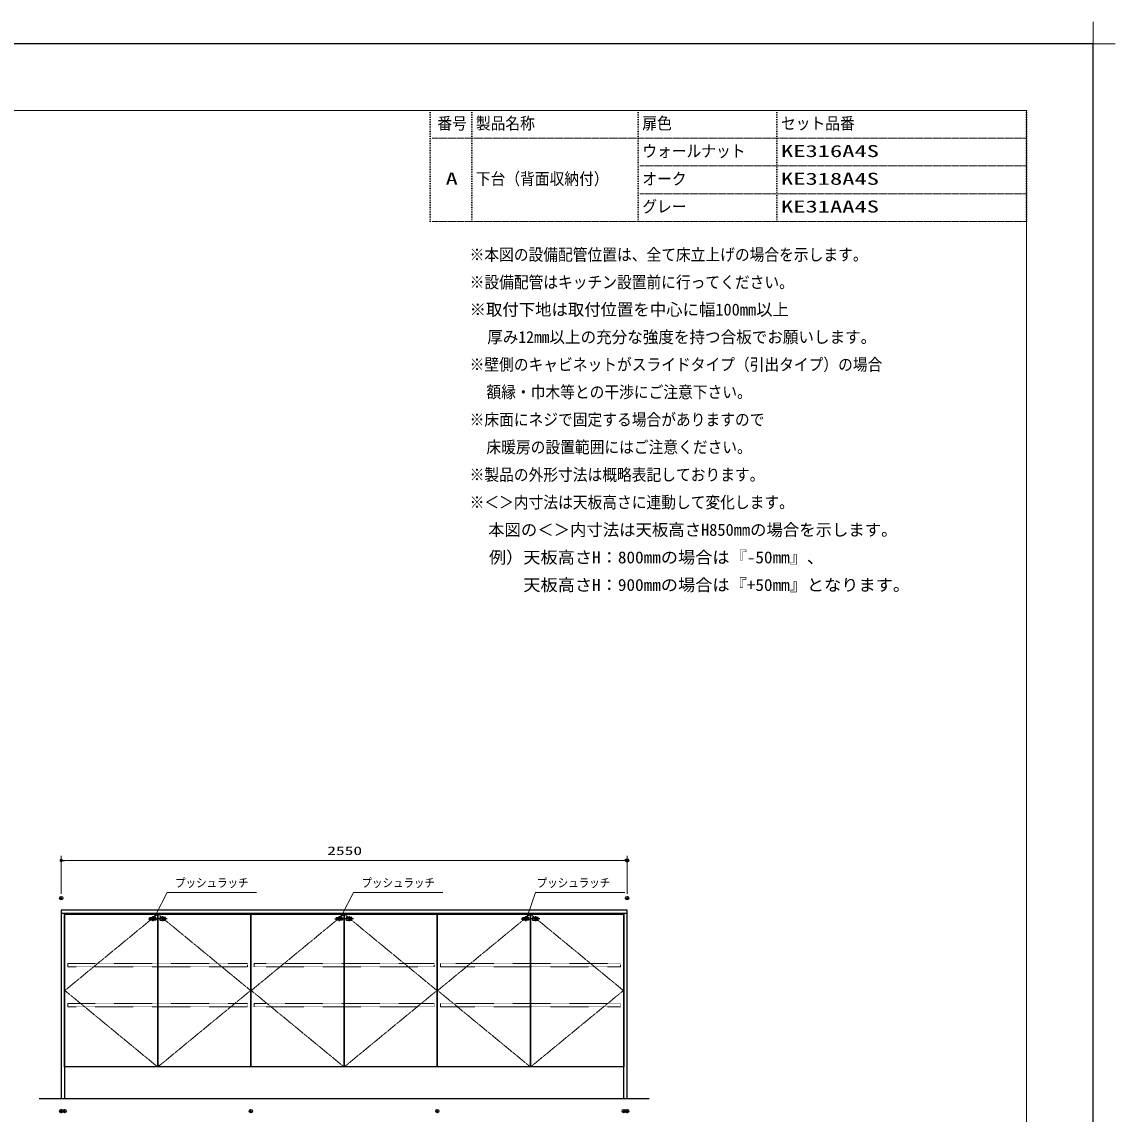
# Model space of a CAD drawing. Units: millimetres, scale not verified. Extents: x -9797 to 9797, y -4555 to 4555.
# Drawn here: x -1925 to 3002, y -369 to 4555 of the extents above; entities that cross this region are included whole.
import ezdxf
from ezdxf.enums import TextEntityAlignment as Align

# ---------------------------------------------------------------- set-up
doc = ezdxf.new("R2010")
doc.units = ezdxf.units.MM
doc.header["$LTSCALE"] = 30
doc.header["$PDMODE"] = 32
doc.header["$PDSIZE"] = 15
for name, pattern in [('USER1', [0.375, 0.25, -0.125]), ('USER3', [2, 1.25, -0.25, 0.25, -0.25]), ('USER4', [0.26, 0.01, -0.25])]:
    doc.linetypes.add(name, pattern=pattern)
for name, color, linetype, lineweight in [('0-0_0', 7, 'Continuous', 25), ('0-1_細線ﾚｲﾔｰ', 91, 'Continuous', 5), ('0-2_寸法ﾚｲﾔｰ', 30, 'Continuous', 13), ('0-3_DEFPOINTS', 7, 'Continuous', 25), ('0-4_1', 7, 'Continuous', 25), ('0-5_KABE', 4, 'Continuous', 25), ('0-6_図面枠', 3, 'Continuous', 15), ('0-9_一般', 7, 'Continuous', 5)]:
    doc.layers.add(name, color=color, linetype=linetype, lineweight=lineweight)
doc.layers.add('0-7_仕様書', color=7, linetype='Continuous')
doc.styles.add('ＭＳ ゴシック', font='')
doc.styles.get('ＭＳ ゴシック').set_extended_font_data('MS Gothic')

# ---------------------------------------------------------------- blocks, each defined once
blk = doc.blocks.new('_DOT')
at = {"layer": '0-0_0', "color": 30}
blk.add_line((-15, 0), (-30, 0), dxfattribs=at)
for points in [[(0, 0), (-15, 0), (-14.88, 1.88)], [(0, 0), (-14.88, -1.88), (-15, 0)], [(0, 0), (-14.88, 1.88), (-14.53, 3.73)], [(0, 0), (-14.53, -3.73), (-14.88, -1.88)], [(0, 0), (-14.53, 3.73), (-13.95, 5.52)], [(0, 0), (-13.95, -5.52), (-14.53, -3.73)], [(0, 0), (-13.95, 5.52), (-13.14, 7.23)], [(0, 0), (-13.14, -7.23), (-13.95, -5.52)], [(0, 0), (-13.14, 7.23), (-12.14, 8.82)], [(0, 0), (-12.14, -8.82), (-13.14, -7.23)], [(0, 0), (-12.14, 8.82), (-10.93, 10.27)], [(0, 0), (-10.93, -10.27), (-12.14, -8.82)], [(0, 0), (-10.93, 10.27), (-9.56, 11.56)], [(0, 0), (-9.56, -11.56), (-10.93, -10.27)], [(0, 0), (-9.56, 11.56), (-8.04, 12.66)], [(0, 0), (-8.04, -12.66), (-9.56, -11.56)], [(0, 0), (-8.04, 12.66), (-6.39, 13.57)], [(0, 0), (-6.39, -13.57), (-8.04, -12.66)], [(0, 0), (-6.39, 13.57), (-4.64, 14.27)], [(0, 0), (-4.64, -14.27), (-6.39, -13.57)], [(0, 0), (-4.64, 14.27), (-2.81, 14.73)], [(0, 0), (-2.81, -14.73), (-4.64, -14.27)], [(0, 0), (-2.81, 14.73), (-0.94, 14.97)], [(0, 0), (-0.94, -14.97), (-2.81, -14.73)], [(0, 0), (-0.94, 14.97), (0.94, 14.97)], [(0, 0), (0.94, -14.97), (-0.94, -14.97)], [(0, 0), (0.94, 14.97), (2.81, 14.73)], [(0, 0), (2.81, 14.73), (4.64, 14.27)], [(0, 0), (4.64, 14.27), (6.39, 13.57)], [(0, 0), (6.39, 13.57), (8.04, 12.66)], [(0, 0), (8.04, 12.66), (9.56, 11.56)], [(0, 0), (9.56, 11.56), (10.93, 10.27)], [(0, 0), (10.93, 10.27), (12.14, 8.82)], [(0, 0), (12.14, 8.82), (13.14, 7.23)], [(0, 0), (13.14, 7.23), (13.95, 5.52)], [(0, 0), (13.95, 5.52), (14.53, 3.73)], [(0, 0), (14.53, 3.73), (14.88, 1.88)], [(0, 0), (14.88, 1.88), (15, 0)], [(0, 0), (2.81, -14.73), (0.94, -14.97)], [(0, 0), (4.64, -14.27), (2.81, -14.73)], [(0, 0), (6.39, -13.57), (4.64, -14.27)], [(0, 0), (8.04, -12.66), (6.39, -13.57)], [(0, 0), (9.56, -11.56), (8.04, -12.66)], [(0, 0), (10.93, -10.27), (9.56, -11.56)], [(0, 0), (12.14, -8.82), (10.93, -10.27)], [(0, 0), (13.14, -7.23), (12.14, -8.82)], [(0, 0), (13.95, -5.52), (13.14, -7.23)], [(0, 0), (14.53, -3.73), (13.95, -5.52)], [(0, 0), (14.88, -1.88), (14.53, -3.73)], [(0, 0), (15, 0), (14.88, -1.88)]]:
    blk.add_solid(points, dxfattribs=at)
blk = doc.blocks.new('A$C660A76A5')
at = {"layer": '0-0_0'}
for points in [[(0, 20760), (25200, 20760), (25200, 0), (0, 0)], [(45, 20610), (12555, 20610), (12555, 0), (45, 0)], [(12645, 20610), (25155, 20610), (25155, 0), (12645, 0)]]:
    blk.add_lwpolyline(points, close=True, dxfattribs=at)
at = {"layer": '0-1_細線ﾚｲﾔｰ', "linetype": 'USER3', "lineweight": 9}
for points in [[(12555, 20610), (45, 10305), (12555, 0)], [(12645, 20610), (25155, 10305), (12645, 0)]]:
    blk.add_lwpolyline(points, dxfattribs=at)
at = {"layer": '0-1_細線ﾚｲﾔｰ', "linetype": 'USER1', "lineweight": 9}
for points in [[(450, 13500), (24750, 13500), (24750, 13950), (450, 13950)], [(450, 8100), (24750, 8100), (24750, 8550), (450, 8550)]]:
    blk.add_lwpolyline(points, close=True, dxfattribs=at)
at = {"layer": '0-4_1'}
for p, q in [((11334, 20010), (12546, 20010)), ((11940, 20353.1), (11940, 19666.9)), ((13866, 20010), (12654, 20010)), ((13260, 20353.1), (13260, 19666.9))]:
    blk.add_line(p, q, dxfattribs=at)
at = {"layer": '0-4_1', "color": 1}
for points in [[(12330, 20190), (12330, 19830), (11550, 19830), (11550, 20190)], [(12870, 20190), (12870, 19830), (13650, 19830), (13650, 20190)]]:
    blk.add_lwpolyline(points, close=True, dxfattribs=at)
for centre, radius in [((11940, 20010), 90), ((11940, 20010), 60), ((13260, 20010), 90), ((13260, 20010), 60)]:
    blk.add_circle(centre, radius, dxfattribs=at)
blk = doc.blocks.new('グループ-13-1')
at = {"layer": '0-9_一般'}
for p, q in [((372249.8, -84177), (372249.8, -80193)), ((370257.8, -82185), (374241.7, -82185))]:
    blk.add_line(p, q, dxfattribs=at)

msp = doc.modelspace()

# ---------------------------------------------------------------- linework, layer by layer
at = {"layer": '0-0_0'}
for points in [[(-1747.21, 549.86), (-1747.21, 536.86), (802.79, 536.86), (802.79, 549.86)], [(-1746.21, 536.86), (-1732.21, 536.86), (-1732.21, -300.14), (-1746.21, -300.14)], [(787.79, 536.86), (801.79, 536.86), (801.79, -300.14), (787.79, -300.14)]]:
    msp.add_lwpolyline(points, close=True, dxfattribs=at)
at = {"layer": '0-2_寸法ﾚｲﾔｰ'}
for p, q in [((-1747.21, 624.86), (-1747.21, 794.86)), ((802.79, 624.86), (802.79, 794.86)), ((-1732.21, 774.86), (787.79, 774.86))]:
    msp.add_line(p, q, dxfattribs=at)
for points in [[(-867.27, 629.89), (-1270, 629.89), (-1322.59, 528.15)], [(-27.27, 629.89), (-430, 629.89), (-482.59, 528.15)], [(793.49, 629.89), (390.76, 629.89), (355.44, 529.39)]]:
    msp.add_lwpolyline(points, dxfattribs=at)
at = {"layer": '0-3_DEFPOINTS'}
for p, q in [((2902.77, 4455), (-9697.23, 4455)), ((2902.77, -4455), (2902.77, 4455))]:
    msp.add_line(p, q, dxfattribs=at)
for p in [(802.79, 774.86), (-1747.21, 604.86), (802.79, 604.86), (-1747.21, -355.14), (-1746.21, -355.14), (-1746.21, -355.14), (-1732.21, -355.14), (-892.21, -355.14), (-52.21, -355.14), (787.79, -355.14), (801.79, -355.14), (801.79, -355.14), (802.79, -355.14)]:
    msp.add_point(p, dxfattribs=at)
at = {"layer": '0-5_KABE'}
msp.add_line((902.79, -300.14), (-1847.21, -300.14), dxfattribs=at)
at = {"layer": '0-6_図面枠', "linetype": 'USER4'}
for p, q in [((-84.73, 3655), (-84.73, 4155)), ((2602.77, 4155), (-84.73, 4155)), ((102.77, 3655), (102.77, 4155)), ((852.77, 3655), (852.77, 4155)), ((1477.77, 3655), (1477.77, 4155)), ((2602.77, 3655), (2602.77, 4155)), ((2602.77, 4030), (-84.73, 4030)), ((2602.77, 3905), (852.77, 3905)), ((2602.77, 3780), (852.77, 3780)), ((2602.77, 3655), (-84.73, 3655))]:
    msp.add_line(p, q, dxfattribs=at)
at = {"layer": '0-6_図面枠'}
msp.add_lwpolyline([(-9397.23, -4155), (2602.77, -4155), (2602.77, 4155), (-9397.23, 4155)], close=True, dxfattribs=at)

# ---------------------------------------------------------------- block references
at = {"layer": '0-0_0', "xscale": 0.03333333, "yscale": 0.03333333}
for p in [(-1732.21, -155.14), (-892.21, -155.14), (-52.21, -155.14)]:
    msp.add_blockref('A$C660A76A5', p, dxfattribs=at)
at = {"layer": '0-2_寸法ﾚｲﾔｰ'}
for p, xscale, yscale, rotation in [((-1747.21, 774.86), 0.5, 0.5, 180), ((-1334.21, 511.86), 0.6666667, 0.6666667, 234.49485), ((-494.21, 511.86), 0.6666667, 0.6666667, 234.49485), ((345.79, 511.86), 0.6666667, 0.6666667, 241.16871)]:
    msp.add_blockref('_DOT', p, dxfattribs=dict(at, xscale=xscale, yscale=yscale, rotation=rotation))
at = {"layer": '0-2_寸法ﾚｲﾔｰ', "xscale": 0.5, "yscale": 0.5}
msp.add_blockref('_DOT', (802.79, 774.86), dxfattribs=at)
at = {"layer": '0-3_DEFPOINTS', "xscale": 0.05, "yscale": 0.05}
msp.add_blockref('グループ-13-1', (-15709.72, 8564.25), dxfattribs=at)

# ---------------------------------------------------------------- texts
at = {"layer": '0-0_0', "style": 'ＭＳ ゴシック'}
for s, height, width, p in [('※本図の設備配管位置は、全て床立上げの場合を示します。', 54.11, 0.9, (93.25, 3462.09)), ('※設備配管はキッチン設置前に行ってください。', 54.11, 0.9, (93.25, 3337.73)), ('\u3000厚み12mm以上の充分な強度を持つ合板でお願いします。', 54.12, 0.95, (102.77, 3090.64)), ('※壁側のキャビネットがスライドタイプ（引出タイプ）の場合', 54.11, 0.9, (93.25, 2966.75)), ('\u3000額縁・巾木等との干渉にご注意下さい。', 54.11, 0.9, (102.77, 2842.65)), ('※床面にネジで固定する場合がありますので', 54.11, 0.9, (93.25, 2718.55)), ('\u3000床暖房の設置範囲にはご注意ください。', 54.11, 0.9, (102.77, 2594.38)), ('※製品の外形寸法は概略表記しております。', 54.11, 0.9, (93.25, 2470.08)), ('※＜＞内寸法は天板高さに連動して変化します。', 54.11, 0.9, (93.25, 2345.85)), ('\u3000例）天板高さH：800mmの場合は『-50mm』、', 54.12, 1.05, (102.77, 2097.45)), ('\u3000\u3000\u3000天板高さH：900mmの場合は『+50mm』となります。', 54.12, 1.05, (102.77, 1973.25))]:
    msp.add_text(s, height=height, dxfattribs=dict(at, width=width)).set_placement(p, align=Align.BOTTOM_LEFT)
for s, p in [('※取付下地は取付位置を中心に幅100mm以上', (93.25, 3214.52)), ('\u3000本図の＜＞内寸法は天板高さH850mmの場合を示します。', (102.77, 2221.65))]:
    msp.add_text(s, height=54.12, dxfattribs=at).set_placement(p, align=Align.BOTTOM_LEFT)
at = {"layer": '0-2_寸法ﾚｲﾔｰ', "style": 'ＭＳ ゴシック', "width": 1.5}
msp.add_text('2550', height=38.49, dxfattribs=at).set_placement((-548.4, 787.46), align=Align.BOTTOM_LEFT)
at = {"layer": '0-2_寸法ﾚｲﾔｰ', "color": 7, "style": 'ＭＳ ゴシック', "width": 0.9}
for p in [(-1233.91, 642.49), (-393.91, 642.49), (396, 642.49)]:
    msp.add_text('プッシュラッチ', height=38.49, dxfattribs=at).set_placement(p, align=Align.BOTTOM_LEFT)
at = {"layer": '0-7_仕様書', "style": 'ＭＳ ゴシック'}
for s, width, p in [('番号', 0.9, (-51.92, 4053.97)), ('製品名称', 0.9, (121.52, 4053.97)), ('扉色', 0.9, (871.52, 4053.97)), ('セット品番', 0.9, (1496.52, 4053.97)), ('ウォールナット', 0.9, (871.52, 3928.97)), ('KE316A4S', 1.5, (1496.52, 3928.97)), ('A', 1.5, (-15.09, 3803.97)), ('下台（背面収納付）', 0.9, (121.52, 3803.97)), ('オーク', 0.9, (871.52, 3803.97)), ('KE318A4S', 1.5, (1496.52, 3803.97)), ('グレー', 0.9, (871.52, 3678.97)), ('KE31AA4S', 1.5, (1496.52, 3678.97))]:
    msp.add_text(s, height=54.11, dxfattribs=dict(at, width=width)).set_placement(p, align=Align.BOTTOM_LEFT)

doc.saveas('drawing.dxf')
